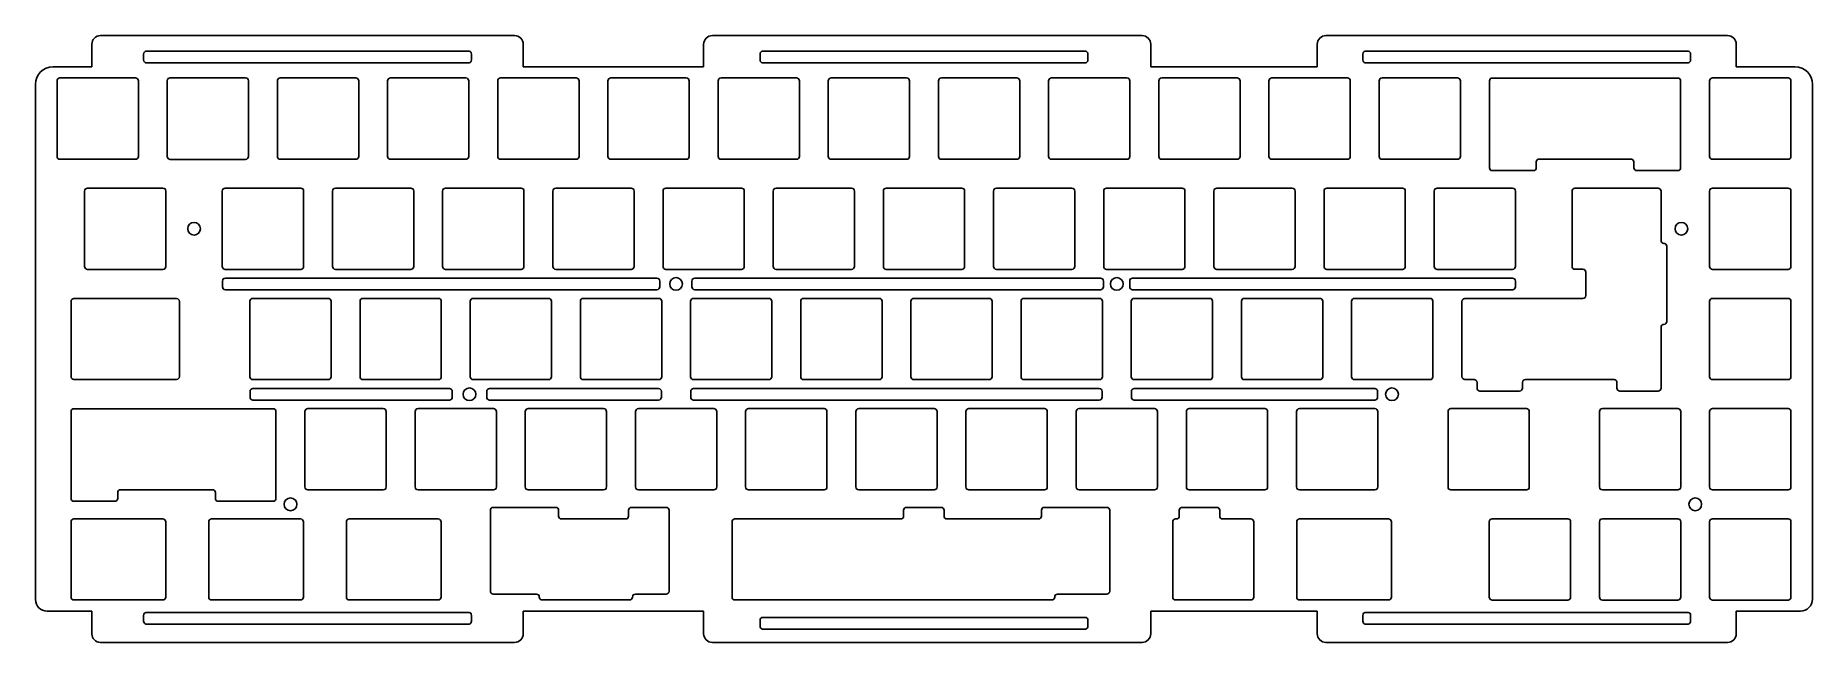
# Model space of a CAD drawing. Header units: millimetres. Extents: x -5 to 302, y 53 to 158.
import ezdxf

# ---------------------------------------------------------------- set-up
doc = ezdxf.new("R2010")
doc.units = ezdxf.units.MM
doc.layers.get('0').update_dxf_attribs({"linetype": 'CONTINUOUS'})

msp = doc.modelspace()

# ---------------------------------------------------------------- linework, layer by layer
for p, q in [((77.72, 157.58), (6.13, 157.58)), ((186.22, 157.58), (111.92, 157.58)), ((287.46, 157.58), (218.02, 157.58)), ((4.63, 156.08), (4.63, 152.16)), ((13.59, 153.37), (13.59, 154.37)), ((13.99, 154.87), (69.87, 154.87)), ((70.26, 154.37), (70.26, 153.37)), ((79.22, 152.16), (79.22, 156.08)), ((110.42, 156.08), (110.42, 152.16)), ((120.18, 153.37), (120.18, 154.37)), ((120.58, 154.87), (176.46, 154.87)), ((176.86, 154.37), (176.86, 153.37)), ((187.72, 152.16), (187.72, 156.08)), ((216.52, 156.08), (216.52, 152.16)), ((224.4, 153.37), (224.4, 154.37)), ((224.8, 154.87), (280.68, 154.87)), ((281.08, 154.37), (281.08, 153.37)), ((288.96, 152.16), (288.96, 156.08)), ((4.63, 152.16), (-2.11, 152.16)), ((69.87, 152.87), (13.99, 152.87)), ((110.42, 152.16), (79.22, 152.16)), ((176.46, 152.87), (120.58, 152.87)), ((216.52, 152.16), (187.72, 152.16)), ((280.68, 152.87), (224.8, 152.87)), ((299.14, 152.16), (288.96, 152.16)), ((-5.11, 149.16), (-5.11, 60.09)), ((-1.38, 136.7), (-1.38, 149.75)), ((-0.88, 150.25), (12.17, 150.25)), ((12.67, 149.75), (12.67, 136.7)), ((17.67, 136.68), (17.67, 149.77)), ((18.17, 150.28), (31.22, 150.28)), ((31.72, 149.77), (31.72, 136.68)), ((36.72, 136.7), (36.72, 149.75)), ((37.22, 150.25), (50.27, 150.25)), ((50.77, 149.75), (50.77, 136.7)), ((55.77, 136.7), (55.77, 149.75)), ((56.27, 150.25), (69.32, 150.25)), ((69.82, 149.75), (69.82, 136.7)), ((74.82, 136.7), (74.82, 149.75)), ((75.32, 150.25), (88.37, 150.25)), ((88.87, 149.75), (88.87, 136.7)), ((93.87, 136.7), (93.87, 149.75)), ((94.37, 150.25), (107.42, 150.25)), ((107.92, 149.75), (107.92, 136.7)), ((112.92, 136.7), (112.92, 149.75)), ((113.42, 150.25), (126.47, 150.25)), ((126.97, 149.75), (126.97, 136.7)), ((131.97, 136.7), (131.97, 149.75)), ((132.47, 150.25), (145.52, 150.25)), ((146.02, 149.75), (146.02, 136.7)), ((151.02, 136.7), (151.02, 149.75)), ((151.52, 150.25), (164.57, 150.25)), ((165.07, 149.75), (165.07, 136.7)), ((170.07, 136.7), (170.07, 149.75)), ((170.57, 150.25), (183.62, 150.25)), ((184.12, 149.75), (184.12, 136.7)), ((189.12, 136.7), (189.12, 149.75)), ((189.62, 150.25), (202.67, 150.25)), ((203.17, 149.75), (203.17, 136.7)), ((208.17, 136.7), (208.17, 149.75)), ((208.67, 150.25), (221.72, 150.25)), ((222.22, 149.75), (222.22, 136.7)), ((227.22, 136.7), (227.22, 149.75)), ((227.72, 150.25), (240.77, 150.25)), ((241.27, 149.75), (241.27, 136.7)), ((246.29, 134.73), (246.29, 149.73)), ((246.79, 150.23), (278.84, 150.23)), ((279.34, 149.73), (279.34, 134.73)), ((284.37, 136.7), (284.37, 149.75)), ((284.87, 150.25), (297.92, 150.25)), ((298.42, 149.75), (298.42, 136.7)), ((302.14, 60.17), (302.14, 149.16)), ((12.17, 136.2), (-0.88, 136.2)), ((31.22, 136.18), (18.17, 136.18)), ((50.27, 136.2), (37.22, 136.2)), ((69.32, 136.2), (56.27, 136.2)), ((88.37, 136.2), (75.32, 136.2)), ((107.42, 136.2), (94.37, 136.2)), ((126.47, 136.2), (113.42, 136.2)), ((145.52, 136.2), (132.47, 136.2)), ((164.57, 136.2), (151.52, 136.2)), ((183.62, 136.2), (170.57, 136.2)), ((202.67, 136.2), (189.62, 136.2)), ((221.72, 136.2), (208.67, 136.2)), ((240.77, 136.2), (227.72, 136.2)), ((254.38, 135.73), (254.38, 134.73)), ((270.76, 136.23), (254.88, 136.23)), ((271.26, 134.73), (271.26, 135.73)), ((297.92, 136.2), (284.87, 136.2)), ((253.88, 134.23), (246.79, 134.23)), ((278.84, 134.23), (271.76, 134.23)), ((3.38, 117.65), (3.38, 130.7)), ((3.88, 131.2), (16.93, 131.2)), ((17.43, 130.7), (17.43, 117.65)), ((27.19, 117.65), (27.19, 130.7)), ((27.7, 131.2), (40.74, 131.2)), ((41.24, 130.7), (41.24, 117.65)), ((46.24, 117.65), (46.24, 130.7)), ((46.75, 131.2), (59.79, 131.2)), ((60.29, 130.7), (60.29, 117.65)), ((65.29, 117.65), (65.29, 130.7)), ((65.8, 131.2), (78.84, 131.2)), ((79.34, 130.7), (79.34, 117.65)), ((84.34, 117.65), (84.34, 130.7)), ((84.85, 131.2), (97.89, 131.2)), ((98.39, 130.7), (98.39, 117.65)), ((103.39, 117.65), (103.39, 130.7)), ((103.9, 131.2), (116.94, 131.2)), ((117.44, 130.7), (117.44, 117.65)), ((122.44, 117.65), (122.44, 130.7)), ((122.95, 131.2), (135.99, 131.2)), ((136.49, 130.7), (136.49, 117.65)), ((141.49, 117.65), (141.49, 130.7)), ((142, 131.2), (155.04, 131.2)), ((155.54, 130.7), (155.54, 117.65)), ((160.54, 117.65), (160.54, 130.7)), ((161.05, 131.2), (174.09, 131.2)), ((174.59, 130.7), (174.59, 117.65)), ((179.59, 117.65), (179.59, 130.7)), ((180.1, 131.2), (193.14, 131.2)), ((193.64, 130.7), (193.64, 117.65)), ((198.64, 117.65), (198.64, 130.7)), ((199.15, 131.2), (212.19, 131.2)), ((212.69, 130.7), (212.69, 117.65)), ((217.69, 117.65), (217.69, 130.7)), ((218.2, 131.2), (231.24, 131.2)), ((231.74, 130.7), (231.74, 117.65)), ((236.74, 117.65), (236.74, 130.7)), ((237.25, 131.2), (250.29, 131.2)), ((250.79, 130.7), (250.79, 117.65)), ((260.58, 117.68), (260.58, 130.68)), ((261.08, 131.18), (275.46, 131.18)), ((275.96, 130.68), (275.96, 122.15)), ((284.37, 117.65), (284.37, 130.7)), ((284.87, 131.2), (297.92, 131.2)), ((298.42, 130.7), (298.42, 117.65)), ((276.96, 121.15), (276.96, 108.15)), ((16.93, 117.15), (3.88, 117.15)), ((40.74, 117.15), (27.7, 117.15)), ((59.79, 117.15), (46.75, 117.15)), ((78.84, 117.15), (65.8, 117.15)), ((97.89, 117.15), (84.85, 117.15)), ((116.94, 117.15), (103.9, 117.15)), ((135.99, 117.15), (122.95, 117.15)), ((155.04, 117.15), (142, 117.15)), ((174.09, 117.15), (161.05, 117.15)), ((193.14, 117.15), (180.1, 117.15)), ((212.19, 117.15), (199.15, 117.15)), ((231.24, 117.15), (218.2, 117.15)), ((250.29, 117.15), (237.25, 117.15)), ((262.46, 117.18), (261.08, 117.18)), ((297.92, 117.15), (284.87, 117.15)), ((27.22, 114.15), (27.22, 115.15)), ((27.72, 115.65), (102.33, 115.65)), ((102.83, 115.15), (102.83, 114.15)), ((108.38, 114.15), (108.38, 115.15)), ((108.88, 115.65), (179.03, 115.65)), ((179.53, 115.15), (179.53, 114.15)), ((184.09, 114.15), (184.09, 115.15)), ((184.59, 115.65), (250.27, 115.65)), ((250.77, 115.15), (250.77, 114.15)), ((262.96, 112.63), (262.96, 116.68)), ((1.03, 98.63), (1.03, 111.63)), ((1.53, 112.13), (19.29, 112.13)), ((19.79, 111.63), (19.79, 98.63)), ((102.33, 113.65), (27.72, 113.65)), ((31.96, 98.6), (31.96, 111.65)), ((32.46, 112.15), (45.51, 112.15)), ((46.01, 111.65), (46.01, 98.6)), ((51.01, 98.6), (51.01, 111.65)), ((51.51, 112.15), (64.56, 112.15)), ((65.06, 111.65), (65.06, 98.6)), ((70.06, 98.6), (70.06, 111.65)), ((70.56, 112.15), (83.61, 112.15)), ((84.11, 111.65), (84.11, 98.6)), ((89.11, 98.6), (89.11, 111.65)), ((89.61, 112.15), (102.66, 112.15)), ((103.16, 111.65), (103.16, 98.6)), ((108.16, 98.6), (108.16, 111.65)), ((108.66, 112.15), (121.71, 112.15)), ((179.03, 113.65), (108.88, 113.65)), ((122.21, 111.65), (122.21, 98.6)), ((127.21, 98.6), (127.21, 111.65)), ((127.71, 112.15), (140.76, 112.15)), ((141.26, 111.65), (141.26, 98.6)), ((146.26, 98.6), (146.26, 111.65)), ((146.76, 112.15), (159.81, 112.15)), ((160.31, 111.65), (160.31, 98.6)), ((165.31, 98.6), (165.31, 111.65)), ((165.81, 112.15), (178.86, 112.15)), ((179.36, 111.65), (179.36, 98.6)), ((184.36, 98.6), (184.36, 111.65)), ((250.27, 113.65), (184.59, 113.65)), ((184.86, 112.15), (197.91, 112.15)), ((198.41, 111.65), (198.41, 98.6)), ((203.41, 98.6), (203.41, 111.65)), ((203.91, 112.15), (216.96, 112.15)), ((217.46, 111.65), (217.46, 98.6)), ((222.46, 98.6), (222.46, 111.65)), ((222.96, 112.15), (236.01, 112.15)), ((236.51, 111.65), (236.51, 98.6)), ((241.53, 98.63), (241.53, 111.63)), ((242.03, 112.13), (262.46, 112.13)), ((284.37, 98.6), (284.37, 111.65)), ((284.87, 112.15), (297.92, 112.15)), ((298.42, 111.65), (298.42, 98.6)), ((275.96, 107.15), (275.96, 96.63)), ((19.29, 98.13), (1.53, 98.13)), ((31.98, 95.07), (31.98, 96.07)), ((45.51, 98.1), (32.46, 98.1)), ((32.48, 96.57), (66.45, 96.57)), ((64.56, 98.1), (51.51, 98.1)), ((66.95, 96.07), (66.95, 95.07)), ((83.61, 98.1), (70.56, 98.1)), ((72.9, 95.07), (72.9, 96.07)), ((73.4, 96.57), (102.63, 96.57)), ((102.66, 98.1), (89.61, 98.1)), ((103.13, 96.07), (103.13, 95.07)), ((108.18, 95.07), (108.18, 96.07)), ((121.71, 98.1), (108.66, 98.1)), ((108.68, 96.57), (178.83, 96.57)), ((140.76, 98.1), (127.71, 98.1)), ((159.81, 98.1), (146.76, 98.1)), ((178.86, 98.1), (165.81, 98.1)), ((179.33, 96.07), (179.33, 95.07)), ((184.38, 95.07), (184.38, 96.07)), ((197.91, 98.1), (184.86, 98.1)), ((184.88, 96.57), (226.46, 96.57)), ((216.96, 98.1), (203.91, 98.1)), ((236.01, 98.1), (222.96, 98.1)), ((226.96, 96.07), (226.96, 95.07)), ((243.65, 98.13), (242.03, 98.13)), ((244.15, 96.63), (244.15, 97.63)), ((251.5, 96.13), (244.65, 96.13)), ((252, 97.63), (252, 96.63)), ((267.84, 98.13), (252.5, 98.13)), ((268.34, 96.63), (268.34, 97.63)), ((275.46, 96.13), (268.84, 96.13)), ((297.92, 98.1), (284.87, 98.1)), ((1.03, 77.58), (1.03, 92.58)), ((1.53, 93.08), (35.96, 93.08)), ((66.45, 94.57), (32.48, 94.57)), ((36.46, 92.58), (36.46, 77.58)), ((41.48, 79.55), (41.48, 92.6)), ((41.98, 93.1), (55.03, 93.1)), ((55.53, 92.6), (55.53, 79.55)), ((60.53, 79.55), (60.53, 92.6)), ((61.03, 93.1), (74.08, 93.1)), ((102.63, 94.57), (73.4, 94.57)), ((74.58, 92.6), (74.58, 79.55)), ((79.58, 79.55), (79.58, 92.6)), ((80.08, 93.1), (93.13, 93.1)), ((93.63, 92.6), (93.63, 79.55)), ((98.63, 79.55), (98.63, 92.6)), ((99.13, 93.1), (112.18, 93.1)), ((178.83, 94.57), (108.68, 94.57)), ((112.68, 92.6), (112.68, 79.55)), ((117.68, 79.55), (117.68, 92.6)), ((118.18, 93.1), (131.23, 93.1)), ((131.73, 92.6), (131.73, 79.55)), ((136.73, 79.55), (136.73, 92.6)), ((137.23, 93.1), (150.28, 93.1)), ((150.78, 92.6), (150.78, 79.55)), ((155.78, 79.55), (155.78, 92.6)), ((156.28, 93.1), (169.33, 93.1)), ((169.83, 92.6), (169.83, 79.55)), ((174.83, 79.55), (174.83, 92.6)), ((175.33, 93.1), (188.38, 93.1)), ((226.46, 94.57), (184.88, 94.57)), ((188.88, 92.6), (188.88, 79.55)), ((193.88, 79.55), (193.88, 92.6)), ((194.38, 93.1), (207.43, 93.1)), ((207.93, 92.6), (207.93, 79.55)), ((212.93, 79.55), (212.93, 92.6)), ((213.43, 93.1), (226.48, 93.1)), ((226.98, 92.6), (226.98, 79.55)), ((239.13, 79.55), (239.13, 92.6)), ((239.63, 93.1), (252.67, 93.1)), ((253.18, 92.6), (253.18, 79.55)), ((265.32, 79.55), (265.32, 92.6)), ((265.82, 93.1), (278.87, 93.1)), ((279.37, 92.6), (279.37, 79.55)), ((284.37, 79.55), (284.37, 92.6)), ((284.87, 93.1), (297.92, 93.1)), ((298.42, 92.6), (298.42, 79.55)), ((8.61, 77.08), (1.53, 77.08)), ((9.11, 78.58), (9.11, 77.58)), ((25.49, 79.08), (9.61, 79.08)), ((25.99, 77.58), (25.99, 78.58)), ((35.96, 77.08), (26.49, 77.08)), ((55.03, 79.05), (41.98, 79.05)), ((74.08, 79.05), (61.03, 79.05)), ((93.13, 79.05), (80.08, 79.05)), ((112.18, 79.05), (99.13, 79.05)), ((131.23, 79.05), (118.18, 79.05)), ((150.28, 79.05), (137.23, 79.05)), ((169.33, 79.05), (156.28, 79.05)), ((188.38, 79.05), (175.33, 79.05)), ((207.43, 79.05), (194.38, 79.05)), ((226.48, 79.05), (213.43, 79.05)), ((252.67, 79.05), (239.63, 79.05)), ((278.87, 79.05), (265.82, 79.05)), ((297.92, 79.05), (284.87, 79.05)), ((1.53, 74.03), (16.91, 74.03)), ((25.34, 74.03), (40.72, 74.03)), ((49.15, 74.03), (64.53, 74.03)), ((73.55, 61.53), (73.55, 75.53)), ((74.05, 76.03), (84.84, 76.03)), ((85.34, 75.53), (85.34, 74.53)), ((85.84, 74.03), (96.93, 74.03)), ((97.43, 74.53), (97.43, 75.53)), ((97.93, 76.03), (103.93, 76.03)), ((104.43, 75.53), (104.43, 61.53)), ((115.83, 74.03), (144.49, 74.03)), ((144.99, 74.53), (144.99, 75.53)), ((145.49, 76.03), (151.49, 76.03)), ((151.99, 75.53), (151.99, 74.53)), ((152.49, 74.03), (168.33, 74.03)), ((168.83, 74.53), (168.83, 75.53)), ((169.33, 76.03), (180.13, 76.03)), ((180.63, 75.53), (180.63, 61.53)), ((192.03, 74.03), (192.16, 74.03)), ((192.66, 74.53), (192.66, 75.53)), ((193.16, 76.03), (199.16, 76.03)), ((199.66, 75.53), (199.66, 74.53)), ((200.16, 74.03), (205.03, 74.03)), ((213.46, 74.03), (228.84, 74.03)), ((246.77, 74.05), (259.82, 74.05)), ((265.82, 74.05), (278.87, 74.05)), ((284.87, 74.05), (297.92, 74.05)), ((1.03, 60.53), (1.03, 73.53)), ((17.41, 73.53), (17.41, 60.53)), ((24.84, 60.53), (24.84, 73.53)), ((41.22, 73.53), (41.22, 60.53)), ((48.65, 60.53), (48.65, 73.53)), ((65.03, 73.53), (65.03, 60.53)), ((115.33, 60.53), (115.33, 73.53)), ((191.53, 60.53), (191.53, 73.53)), ((205.53, 73.53), (205.53, 60.53)), ((212.96, 60.53), (212.96, 73.53)), ((229.34, 73.53), (229.34, 60.53)), ((246.27, 60.5), (246.27, 73.55)), ((260.32, 73.55), (260.32, 60.5)), ((265.32, 60.5), (265.32, 73.55)), ((279.37, 73.55), (279.37, 60.5)), ((284.37, 60.5), (284.37, 73.55)), ((298.42, 73.55), (298.42, 60.5)), ((16.91, 60.03), (1.53, 60.03)), ((40.72, 60.03), (25.34, 60.03)), ((64.53, 60.03), (49.15, 60.03)), ((81.49, 61.03), (74.05, 61.03)), ((97.61, 60.03), (82.49, 60.03)), ((103.93, 61.03), (98.61, 61.03)), ((170.63, 60.03), (115.83, 60.03)), ((180.13, 61.03), (171.63, 61.03)), ((205.03, 60.03), (192.03, 60.03)), ((228.84, 60.03), (213.46, 60.03)), ((259.82, 60), (246.77, 60)), ((278.87, 60), (265.82, 60)), ((297.92, 60), (284.87, 60)), ((-3.11, 58.09), (4.63, 58.09)), ((4.63, 58.09), (4.63, 54.18)), ((13.59, 56.36), (13.59, 57.36)), ((13.99, 57.86), (69.87, 57.86)), ((69.87, 55.86), (13.99, 55.86)), ((70.26, 57.36), (70.26, 56.36)), ((79.22, 54.18), (79.22, 58.09)), ((79.22, 58.09), (110.42, 58.09)), ((110.42, 58.09), (110.42, 54.18)), ((120.18, 55.5), (120.18, 56.5)), ((120.58, 57), (176.46, 57)), ((176.86, 56.5), (176.86, 55.5)), ((187.72, 54.18), (187.72, 58.09)), ((187.72, 58.09), (216.52, 58.09)), ((216.52, 58.09), (216.52, 54.18)), ((224.4, 56.36), (224.4, 57.36)), ((224.8, 57.86), (280.68, 57.86)), ((280.68, 55.86), (224.8, 55.86)), ((281.08, 57.36), (281.08, 56.36)), ((288.97, 54.18), (288.97, 58.09)), ((288.97, 58.09), (300.07, 58.09)), ((6.13, 52.68), (77.72, 52.68)), ((111.92, 52.68), (186.22, 52.68)), ((176.46, 55), (120.58, 55)), ((218.02, 52.68), (287.47, 52.68))]:
    msp.add_line(p, q)
for points in [[(6.13, 157.58), (5.3, 157.58), (4.63, 156.91), (4.63, 156.08)], [(79.22, 156.08), (79.22, 156.91), (78.55, 157.58), (77.72, 157.58)], [(111.92, 157.58), (111.09, 157.58), (110.42, 156.91), (110.42, 156.08)], [(187.72, 156.08), (187.72, 156.91), (187.05, 157.58), (186.22, 157.58)], [(218.02, 157.58), (217.19, 157.58), (216.52, 156.91), (216.52, 156.08)], [(288.96, 156.08), (288.96, 156.91), (288.29, 157.58), (287.46, 157.58)], [(13.99, 154.87), (13.77, 154.87), (13.59, 154.65), (13.59, 154.37)], [(70.26, 154.37), (70.26, 154.65), (70.09, 154.87), (69.87, 154.87)], [(120.58, 154.87), (120.36, 154.87), (120.18, 154.65), (120.18, 154.37)], [(176.86, 154.37), (176.86, 154.65), (176.68, 154.87), (176.46, 154.87)], [(224.8, 154.87), (224.58, 154.87), (224.4, 154.65), (224.4, 154.37)], [(281.08, 154.37), (281.08, 154.65), (280.9, 154.87), (280.68, 154.87)], [(-2.11, 152.16), (-3.76, 152.16), (-5.11, 150.82), (-5.11, 149.16)], [(13.59, 153.37), (13.59, 153.09), (13.77, 152.87), (13.99, 152.87)], [(69.87, 152.87), (70.09, 152.87), (70.26, 153.09), (70.26, 153.37)], [(120.18, 153.37), (120.18, 153.09), (120.36, 152.87), (120.58, 152.87)], [(176.46, 152.87), (176.68, 152.87), (176.86, 153.09), (176.86, 153.37)], [(224.4, 153.37), (224.4, 153.09), (224.58, 152.87), (224.8, 152.87)], [(280.68, 152.87), (280.9, 152.87), (281.08, 153.09), (281.08, 153.37)], [(302.14, 149.16), (302.14, 150.82), (300.8, 152.16), (299.14, 152.16)], [(-0.88, 150.25), (-1.16, 150.25), (-1.38, 150.03), (-1.38, 149.75)], [(12.67, 149.75), (12.67, 150.03), (12.44, 150.25), (12.17, 150.25)], [(18.17, 150.28), (17.89, 150.28), (17.67, 150.05), (17.67, 149.77)], [(31.72, 149.77), (31.72, 150.05), (31.49, 150.28), (31.22, 150.28)], [(37.22, 150.25), (36.94, 150.25), (36.72, 150.03), (36.72, 149.75)], [(50.77, 149.75), (50.77, 150.03), (50.54, 150.25), (50.27, 150.25)], [(56.27, 150.25), (55.99, 150.25), (55.77, 150.03), (55.77, 149.75)], [(69.82, 149.75), (69.82, 150.03), (69.59, 150.25), (69.32, 150.25)], [(75.32, 150.25), (75.04, 150.25), (74.82, 150.03), (74.82, 149.75)], [(88.87, 149.75), (88.87, 150.03), (88.64, 150.25), (88.37, 150.25)], [(94.37, 150.25), (94.09, 150.25), (93.87, 150.03), (93.87, 149.75)], [(107.92, 149.75), (107.92, 150.03), (107.69, 150.25), (107.42, 150.25)], [(113.42, 150.25), (113.14, 150.25), (112.92, 150.03), (112.92, 149.75)], [(126.97, 149.75), (126.97, 150.03), (126.74, 150.25), (126.47, 150.25)], [(132.47, 150.25), (132.19, 150.25), (131.97, 150.03), (131.97, 149.75)], [(146.02, 149.75), (146.02, 150.03), (145.79, 150.25), (145.52, 150.25)], [(151.52, 150.25), (151.24, 150.25), (151.02, 150.03), (151.02, 149.75)], [(165.07, 149.75), (165.07, 150.03), (164.84, 150.25), (164.57, 150.25)], [(170.57, 150.25), (170.29, 150.25), (170.07, 150.03), (170.07, 149.75)], [(184.12, 149.75), (184.12, 150.03), (183.89, 150.25), (183.62, 150.25)], [(189.62, 150.25), (189.34, 150.25), (189.12, 150.03), (189.12, 149.75)], [(203.17, 149.75), (203.17, 150.03), (202.94, 150.25), (202.67, 150.25)], [(208.67, 150.25), (208.39, 150.25), (208.17, 150.03), (208.17, 149.75)], [(222.22, 149.75), (222.22, 150.03), (221.99, 150.25), (221.72, 150.25)], [(227.72, 150.25), (227.44, 150.25), (227.22, 150.03), (227.22, 149.75)], [(241.27, 149.75), (241.27, 150.03), (241.04, 150.25), (240.77, 150.25)], [(246.79, 150.23), (246.52, 150.23), (246.29, 150), (246.29, 149.73)], [(279.34, 149.73), (279.34, 150), (279.12, 150.23), (278.84, 150.23)], [(284.87, 150.25), (284.59, 150.25), (284.37, 150.03), (284.37, 149.75)], [(298.42, 149.75), (298.42, 150.03), (298.19, 150.25), (297.92, 150.25)], [(-1.38, 136.7), (-1.38, 136.43), (-1.16, 136.2), (-0.88, 136.2)], [(12.17, 136.2), (12.44, 136.2), (12.67, 136.43), (12.67, 136.7)], [(17.67, 136.68), (17.67, 136.4), (17.89, 136.18), (18.17, 136.18)], [(31.22, 136.18), (31.49, 136.18), (31.72, 136.4), (31.72, 136.68)], [(36.72, 136.7), (36.72, 136.43), (36.94, 136.2), (37.22, 136.2)], [(50.27, 136.2), (50.54, 136.2), (50.77, 136.43), (50.77, 136.7)], [(55.77, 136.7), (55.77, 136.43), (55.99, 136.2), (56.27, 136.2)], [(69.32, 136.2), (69.59, 136.2), (69.82, 136.43), (69.82, 136.7)], [(74.82, 136.7), (74.82, 136.43), (75.04, 136.2), (75.32, 136.2)], [(88.37, 136.2), (88.64, 136.2), (88.87, 136.43), (88.87, 136.7)], [(93.87, 136.7), (93.87, 136.43), (94.09, 136.2), (94.37, 136.2)], [(107.42, 136.2), (107.69, 136.2), (107.92, 136.43), (107.92, 136.7)], [(112.92, 136.7), (112.92, 136.43), (113.14, 136.2), (113.42, 136.2)], [(126.47, 136.2), (126.74, 136.2), (126.97, 136.43), (126.97, 136.7)], [(131.97, 136.7), (131.97, 136.43), (132.19, 136.2), (132.47, 136.2)], [(145.52, 136.2), (145.79, 136.2), (146.02, 136.43), (146.02, 136.7)], [(151.02, 136.7), (151.02, 136.43), (151.24, 136.2), (151.52, 136.2)], [(164.57, 136.2), (164.84, 136.2), (165.07, 136.43), (165.07, 136.7)], [(170.07, 136.7), (170.07, 136.43), (170.29, 136.2), (170.57, 136.2)], [(183.62, 136.2), (183.89, 136.2), (184.12, 136.43), (184.12, 136.7)], [(189.12, 136.7), (189.12, 136.43), (189.34, 136.2), (189.62, 136.2)], [(202.67, 136.2), (202.94, 136.2), (203.17, 136.43), (203.17, 136.7)], [(208.17, 136.7), (208.17, 136.43), (208.39, 136.2), (208.67, 136.2)], [(221.72, 136.2), (221.99, 136.2), (222.22, 136.43), (222.22, 136.7)], [(227.22, 136.7), (227.22, 136.43), (227.44, 136.2), (227.72, 136.2)], [(240.77, 136.2), (241.04, 136.2), (241.27, 136.43), (241.27, 136.7)], [(254.38, 135.73), (254.38, 136), (254.61, 136.23), (254.88, 136.23)], [(270.76, 136.23), (271.03, 136.23), (271.26, 136), (271.26, 135.73)], [(284.37, 136.7), (284.37, 136.43), (284.59, 136.2), (284.87, 136.2)], [(297.92, 136.2), (298.19, 136.2), (298.42, 136.43), (298.42, 136.7)], [(246.29, 134.73), (246.29, 134.45), (246.52, 134.23), (246.79, 134.23)], [(253.88, 134.23), (254.16, 134.23), (254.38, 134.45), (254.38, 134.73)], [(271.26, 134.73), (271.26, 134.45), (271.48, 134.23), (271.76, 134.23)], [(278.84, 134.23), (279.12, 134.23), (279.34, 134.45), (279.34, 134.73)], [(3.88, 131.2), (3.61, 131.2), (3.38, 130.98), (3.38, 130.7)], [(17.43, 130.7), (17.43, 130.98), (17.21, 131.2), (16.93, 131.2)], [(27.7, 131.2), (27.42, 131.2), (27.19, 130.98), (27.19, 130.7)], [(41.24, 130.7), (41.24, 130.98), (41.02, 131.2), (40.74, 131.2)], [(46.75, 131.2), (46.47, 131.2), (46.24, 130.98), (46.24, 130.7)], [(60.29, 130.7), (60.29, 130.98), (60.07, 131.2), (59.79, 131.2)], [(65.8, 131.2), (65.52, 131.2), (65.29, 130.98), (65.29, 130.7)], [(79.34, 130.7), (79.34, 130.98), (79.12, 131.2), (78.84, 131.2)], [(84.85, 131.2), (84.57, 131.2), (84.34, 130.98), (84.34, 130.7)], [(98.39, 130.7), (98.39, 130.98), (98.17, 131.2), (97.89, 131.2)], [(103.9, 131.2), (103.62, 131.2), (103.39, 130.98), (103.39, 130.7)], [(117.44, 130.7), (117.44, 130.98), (117.22, 131.2), (116.94, 131.2)], [(122.95, 131.2), (122.67, 131.2), (122.44, 130.98), (122.44, 130.7)], [(136.49, 130.7), (136.49, 130.98), (136.27, 131.2), (135.99, 131.2)], [(142, 131.2), (141.72, 131.2), (141.49, 130.98), (141.49, 130.7)], [(155.54, 130.7), (155.54, 130.98), (155.32, 131.2), (155.04, 131.2)], [(161.05, 131.2), (160.77, 131.2), (160.54, 130.98), (160.54, 130.7)], [(174.59, 130.7), (174.59, 130.98), (174.37, 131.2), (174.09, 131.2)], [(180.1, 131.2), (179.82, 131.2), (179.59, 130.98), (179.59, 130.7)], [(193.64, 130.7), (193.64, 130.98), (193.42, 131.2), (193.14, 131.2)], [(199.15, 131.2), (198.87, 131.2), (198.64, 130.98), (198.64, 130.7)], [(212.69, 130.7), (212.69, 130.98), (212.47, 131.2), (212.19, 131.2)], [(218.2, 131.2), (217.92, 131.2), (217.69, 130.98), (217.69, 130.7)], [(231.74, 130.7), (231.74, 130.98), (231.52, 131.2), (231.24, 131.2)], [(237.25, 131.2), (236.97, 131.2), (236.74, 130.98), (236.74, 130.7)], [(250.79, 130.7), (250.79, 130.98), (250.57, 131.2), (250.29, 131.2)], [(261.08, 131.18), (260.81, 131.18), (260.58, 130.95), (260.58, 130.68)], [(275.96, 130.68), (275.96, 130.95), (275.74, 131.18), (275.46, 131.18)], [(284.87, 131.2), (284.59, 131.2), (284.37, 130.98), (284.37, 130.7)], [(298.42, 130.7), (298.42, 130.98), (298.19, 131.2), (297.92, 131.2)], [(276.46, 121.65), (276.19, 121.65), (275.96, 121.88), (275.96, 122.15)], [(276.96, 121.15), (276.96, 121.43), (276.74, 121.65), (276.46, 121.65)], [(3.38, 117.65), (3.38, 117.38), (3.61, 117.15), (3.88, 117.15)], [(16.93, 117.15), (17.21, 117.15), (17.43, 117.38), (17.43, 117.65)], [(27.19, 117.65), (27.19, 117.38), (27.42, 117.15), (27.7, 117.15)], [(40.74, 117.15), (41.02, 117.15), (41.24, 117.38), (41.24, 117.65)], [(46.24, 117.65), (46.24, 117.38), (46.47, 117.15), (46.75, 117.15)], [(59.79, 117.15), (60.07, 117.15), (60.29, 117.38), (60.29, 117.65)], [(65.29, 117.65), (65.29, 117.38), (65.52, 117.15), (65.8, 117.15)], [(78.84, 117.15), (79.12, 117.15), (79.34, 117.38), (79.34, 117.65)], [(84.34, 117.65), (84.34, 117.38), (84.57, 117.15), (84.85, 117.15)], [(97.89, 117.15), (98.17, 117.15), (98.39, 117.38), (98.39, 117.65)], [(103.39, 117.65), (103.39, 117.38), (103.62, 117.15), (103.9, 117.15)], [(116.94, 117.15), (117.22, 117.15), (117.44, 117.38), (117.44, 117.65)], [(122.44, 117.65), (122.44, 117.38), (122.67, 117.15), (122.95, 117.15)], [(135.99, 117.15), (136.27, 117.15), (136.49, 117.38), (136.49, 117.65)], [(141.49, 117.65), (141.49, 117.38), (141.72, 117.15), (142, 117.15)], [(155.04, 117.15), (155.32, 117.15), (155.54, 117.38), (155.54, 117.65)], [(160.54, 117.65), (160.54, 117.38), (160.77, 117.15), (161.05, 117.15)], [(174.09, 117.15), (174.37, 117.15), (174.59, 117.38), (174.59, 117.65)], [(179.59, 117.65), (179.59, 117.38), (179.82, 117.15), (180.1, 117.15)], [(193.14, 117.15), (193.42, 117.15), (193.64, 117.38), (193.64, 117.65)], [(198.64, 117.65), (198.64, 117.38), (198.87, 117.15), (199.15, 117.15)], [(212.19, 117.15), (212.47, 117.15), (212.69, 117.38), (212.69, 117.65)], [(217.69, 117.65), (217.69, 117.38), (217.92, 117.15), (218.2, 117.15)], [(231.24, 117.15), (231.52, 117.15), (231.74, 117.38), (231.74, 117.65)], [(236.74, 117.65), (236.74, 117.38), (236.97, 117.15), (237.25, 117.15)], [(250.29, 117.15), (250.57, 117.15), (250.79, 117.38), (250.79, 117.65)], [(260.58, 117.68), (260.58, 117.4), (260.81, 117.18), (261.08, 117.18)], [(262.46, 117.18), (262.74, 117.18), (262.96, 116.95), (262.96, 116.68)], [(284.37, 117.65), (284.37, 117.38), (284.59, 117.15), (284.87, 117.15)], [(297.92, 117.15), (298.19, 117.15), (298.42, 117.38), (298.42, 117.65)], [(27.72, 115.65), (27.44, 115.65), (27.22, 115.43), (27.22, 115.15)], [(27.22, 114.15), (27.22, 113.88), (27.44, 113.65), (27.72, 113.65)], [(102.83, 115.15), (102.83, 115.43), (102.61, 115.65), (102.33, 115.65)], [(102.33, 113.65), (102.61, 113.65), (102.83, 113.88), (102.83, 114.15)], [(108.88, 115.65), (108.6, 115.65), (108.38, 115.43), (108.38, 115.15)], [(108.38, 114.15), (108.38, 113.88), (108.6, 113.65), (108.88, 113.65)], [(179.53, 115.15), (179.53, 115.43), (179.3, 115.65), (179.03, 115.65)], [(179.03, 113.65), (179.3, 113.65), (179.53, 113.88), (179.53, 114.15)], [(184.59, 115.65), (184.32, 115.65), (184.09, 115.43), (184.09, 115.15)], [(184.09, 114.15), (184.09, 113.88), (184.32, 113.65), (184.59, 113.65)], [(250.77, 115.15), (250.77, 115.43), (250.55, 115.65), (250.27, 115.65)], [(250.27, 113.65), (250.55, 113.65), (250.77, 113.88), (250.77, 114.15)], [(1.53, 112.13), (1.25, 112.13), (1.03, 111.9), (1.03, 111.63)], [(19.79, 111.63), (19.79, 111.9), (19.56, 112.13), (19.29, 112.13)], [(32.46, 112.15), (32.18, 112.15), (31.96, 111.93), (31.96, 111.65)], [(46.01, 111.65), (46.01, 111.93), (45.78, 112.15), (45.51, 112.15)], [(51.51, 112.15), (51.23, 112.15), (51.01, 111.93), (51.01, 111.65)], [(65.06, 111.65), (65.06, 111.93), (64.83, 112.15), (64.56, 112.15)], [(70.56, 112.15), (70.28, 112.15), (70.06, 111.93), (70.06, 111.65)], [(84.11, 111.65), (84.11, 111.93), (83.88, 112.15), (83.61, 112.15)], [(89.61, 112.15), (89.33, 112.15), (89.11, 111.93), (89.11, 111.65)], [(103.16, 111.65), (103.16, 111.93), (102.93, 112.15), (102.66, 112.15)], [(108.66, 112.15), (108.38, 112.15), (108.16, 111.93), (108.16, 111.65)], [(122.21, 111.65), (122.21, 111.93), (121.98, 112.15), (121.71, 112.15)], [(127.71, 112.15), (127.43, 112.15), (127.21, 111.93), (127.21, 111.65)], [(141.26, 111.65), (141.26, 111.93), (141.03, 112.15), (140.76, 112.15)], [(146.76, 112.15), (146.48, 112.15), (146.26, 111.93), (146.26, 111.65)], [(160.31, 111.65), (160.31, 111.93), (160.08, 112.15), (159.81, 112.15)], [(165.81, 112.15), (165.53, 112.15), (165.31, 111.93), (165.31, 111.65)], [(179.36, 111.65), (179.36, 111.93), (179.13, 112.15), (178.86, 112.15)], [(184.86, 112.15), (184.58, 112.15), (184.36, 111.93), (184.36, 111.65)], [(198.41, 111.65), (198.41, 111.93), (198.18, 112.15), (197.91, 112.15)], [(203.91, 112.15), (203.63, 112.15), (203.41, 111.93), (203.41, 111.65)], [(217.46, 111.65), (217.46, 111.93), (217.23, 112.15), (216.96, 112.15)], [(222.96, 112.15), (222.68, 112.15), (222.46, 111.93), (222.46, 111.65)], [(236.51, 111.65), (236.51, 111.93), (236.28, 112.15), (236.01, 112.15)], [(242.03, 112.13), (241.76, 112.13), (241.53, 111.9), (241.53, 111.63)], [(262.96, 112.63), (262.96, 112.35), (262.74, 112.13), (262.46, 112.13)], [(284.87, 112.15), (284.59, 112.15), (284.37, 111.93), (284.37, 111.65)], [(298.42, 111.65), (298.42, 111.93), (298.19, 112.15), (297.92, 112.15)], [(275.96, 107.15), (275.96, 107.43), (276.19, 107.65), (276.46, 107.65)], [(276.46, 107.65), (276.74, 107.65), (276.96, 107.88), (276.96, 108.15)], [(1.03, 98.63), (1.03, 98.35), (1.25, 98.13), (1.53, 98.13)], [(19.29, 98.13), (19.56, 98.13), (19.79, 98.35), (19.79, 98.63)], [(31.96, 98.6), (31.96, 98.33), (32.18, 98.1), (32.46, 98.1)], [(45.51, 98.1), (45.78, 98.1), (46.01, 98.33), (46.01, 98.6)], [(51.01, 98.6), (51.01, 98.33), (51.23, 98.1), (51.51, 98.1)], [(64.56, 98.1), (64.83, 98.1), (65.06, 98.33), (65.06, 98.6)], [(70.06, 98.6), (70.06, 98.33), (70.28, 98.1), (70.56, 98.1)], [(83.61, 98.1), (83.88, 98.1), (84.11, 98.33), (84.11, 98.6)], [(89.11, 98.6), (89.11, 98.33), (89.33, 98.1), (89.61, 98.1)], [(102.66, 98.1), (102.93, 98.1), (103.16, 98.33), (103.16, 98.6)], [(108.16, 98.6), (108.16, 98.33), (108.38, 98.1), (108.66, 98.1)], [(121.71, 98.1), (121.98, 98.1), (122.21, 98.33), (122.21, 98.6)], [(127.21, 98.6), (127.21, 98.33), (127.43, 98.1), (127.71, 98.1)], [(140.76, 98.1), (141.03, 98.1), (141.26, 98.33), (141.26, 98.6)], [(146.26, 98.6), (146.26, 98.33), (146.48, 98.1), (146.76, 98.1)], [(159.81, 98.1), (160.08, 98.1), (160.31, 98.33), (160.31, 98.6)], [(165.31, 98.6), (165.31, 98.33), (165.53, 98.1), (165.81, 98.1)], [(178.86, 98.1), (179.13, 98.1), (179.36, 98.33), (179.36, 98.6)], [(184.36, 98.6), (184.36, 98.33), (184.58, 98.1), (184.86, 98.1)], [(197.91, 98.1), (198.18, 98.1), (198.41, 98.33), (198.41, 98.6)], [(203.41, 98.6), (203.41, 98.33), (203.63, 98.1), (203.91, 98.1)], [(216.96, 98.1), (217.23, 98.1), (217.46, 98.33), (217.46, 98.6)], [(222.46, 98.6), (222.46, 98.33), (222.68, 98.1), (222.96, 98.1)], [(236.01, 98.1), (236.28, 98.1), (236.51, 98.33), (236.51, 98.6)], [(241.53, 98.63), (241.53, 98.35), (241.76, 98.13), (242.03, 98.13)], [(284.37, 98.6), (284.37, 98.33), (284.59, 98.1), (284.87, 98.1)], [(297.92, 98.1), (298.19, 98.1), (298.42, 98.33), (298.42, 98.6)], [(32.48, 96.57), (32.21, 96.57), (31.98, 96.35), (31.98, 96.07)], [(66.95, 96.07), (66.95, 96.35), (66.73, 96.57), (66.45, 96.57)], [(73.4, 96.57), (73.13, 96.57), (72.9, 96.35), (72.9, 96.07)], [(103.13, 96.07), (103.13, 96.35), (102.91, 96.57), (102.63, 96.57)], [(108.68, 96.57), (108.41, 96.57), (108.18, 96.35), (108.18, 96.07)], [(179.33, 96.07), (179.33, 96.35), (179.11, 96.57), (178.83, 96.57)], [(184.88, 96.57), (184.61, 96.57), (184.38, 96.35), (184.38, 96.07)], [(226.96, 96.07), (226.96, 96.35), (226.73, 96.57), (226.46, 96.57)], [(243.65, 98.13), (243.92, 98.13), (244.15, 97.9), (244.15, 97.63)], [(244.15, 96.63), (244.15, 96.35), (244.37, 96.13), (244.65, 96.13)], [(251.5, 96.13), (251.78, 96.13), (252, 96.35), (252, 96.63)], [(252, 97.63), (252, 97.9), (252.22, 98.13), (252.5, 98.13)], [(267.84, 98.13), (268.12, 98.13), (268.34, 97.9), (268.34, 97.63)], [(268.34, 96.63), (268.34, 96.35), (268.57, 96.13), (268.84, 96.13)], [(275.46, 96.13), (275.74, 96.13), (275.96, 96.35), (275.96, 96.63)], [(1.53, 93.08), (1.25, 93.08), (1.03, 92.85), (1.03, 92.58)], [(31.98, 95.07), (31.98, 94.79), (32.21, 94.57), (32.48, 94.57)], [(36.46, 92.58), (36.46, 92.85), (36.23, 93.08), (35.96, 93.08)], [(41.98, 93.1), (41.71, 93.1), (41.48, 92.88), (41.48, 92.6)], [(55.53, 92.6), (55.53, 92.88), (55.31, 93.1), (55.03, 93.1)], [(61.03, 93.1), (60.76, 93.1), (60.53, 92.88), (60.53, 92.6)], [(66.45, 94.57), (66.73, 94.57), (66.95, 94.79), (66.95, 95.07)], [(72.9, 95.07), (72.9, 94.79), (73.13, 94.57), (73.4, 94.57)], [(74.58, 92.6), (74.58, 92.88), (74.36, 93.1), (74.08, 93.1)], [(80.08, 93.1), (79.81, 93.1), (79.58, 92.88), (79.58, 92.6)], [(93.63, 92.6), (93.63, 92.88), (93.41, 93.1), (93.13, 93.1)], [(99.13, 93.1), (98.86, 93.1), (98.63, 92.88), (98.63, 92.6)], [(102.63, 94.57), (102.91, 94.57), (103.13, 94.79), (103.13, 95.07)], [(108.18, 95.07), (108.18, 94.79), (108.41, 94.57), (108.68, 94.57)], [(112.68, 92.6), (112.68, 92.88), (112.46, 93.1), (112.18, 93.1)], [(118.18, 93.1), (117.91, 93.1), (117.68, 92.88), (117.68, 92.6)], [(131.73, 92.6), (131.73, 92.88), (131.51, 93.1), (131.23, 93.1)], [(137.23, 93.1), (136.96, 93.1), (136.73, 92.88), (136.73, 92.6)], [(150.78, 92.6), (150.78, 92.88), (150.56, 93.1), (150.28, 93.1)], [(156.28, 93.1), (156.01, 93.1), (155.78, 92.88), (155.78, 92.6)], [(169.83, 92.6), (169.83, 92.88), (169.61, 93.1), (169.33, 93.1)], [(175.33, 93.1), (175.06, 93.1), (174.83, 92.88), (174.83, 92.6)], [(178.83, 94.57), (179.11, 94.57), (179.33, 94.79), (179.33, 95.07)], [(184.38, 95.07), (184.38, 94.79), (184.61, 94.57), (184.88, 94.57)], [(188.88, 92.6), (188.88, 92.88), (188.66, 93.1), (188.38, 93.1)], [(194.38, 93.1), (194.11, 93.1), (193.88, 92.88), (193.88, 92.6)], [(207.93, 92.6), (207.93, 92.88), (207.71, 93.1), (207.43, 93.1)], [(213.43, 93.1), (213.16, 93.1), (212.93, 92.88), (212.93, 92.6)], [(226.46, 94.57), (226.73, 94.57), (226.96, 94.79), (226.96, 95.07)], [(226.98, 92.6), (226.98, 92.88), (226.76, 93.1), (226.48, 93.1)], [(239.63, 93.1), (239.35, 93.1), (239.13, 92.88), (239.13, 92.6)], [(253.18, 92.6), (253.18, 92.88), (252.95, 93.1), (252.67, 93.1)], [(265.82, 93.1), (265.54, 93.1), (265.32, 92.88), (265.32, 92.6)], [(279.37, 92.6), (279.37, 92.88), (279.14, 93.1), (278.87, 93.1)], [(284.87, 93.1), (284.59, 93.1), (284.37, 92.88), (284.37, 92.6)], [(298.42, 92.6), (298.42, 92.88), (298.19, 93.1), (297.92, 93.1)], [(1.03, 77.58), (1.03, 77.3), (1.25, 77.08), (1.53, 77.08)], [(8.61, 77.08), (8.89, 77.08), (9.11, 77.3), (9.11, 77.58)], [(9.11, 78.58), (9.11, 78.85), (9.34, 79.08), (9.61, 79.08)], [(25.49, 79.08), (25.76, 79.08), (25.99, 78.85), (25.99, 78.58)], [(25.99, 77.58), (25.99, 77.3), (26.21, 77.08), (26.49, 77.08)], [(35.96, 77.08), (36.23, 77.08), (36.46, 77.3), (36.46, 77.58)], [(41.48, 79.55), (41.48, 79.28), (41.71, 79.05), (41.98, 79.05)], [(55.03, 79.05), (55.31, 79.05), (55.53, 79.28), (55.53, 79.55)], [(60.53, 79.55), (60.53, 79.28), (60.76, 79.05), (61.03, 79.05)], [(74.08, 79.05), (74.36, 79.05), (74.58, 79.28), (74.58, 79.55)], [(79.58, 79.55), (79.58, 79.28), (79.81, 79.05), (80.08, 79.05)], [(93.13, 79.05), (93.41, 79.05), (93.63, 79.28), (93.63, 79.55)], [(98.63, 79.55), (98.63, 79.28), (98.86, 79.05), (99.13, 79.05)], [(112.18, 79.05), (112.46, 79.05), (112.68, 79.28), (112.68, 79.55)], [(117.68, 79.55), (117.68, 79.28), (117.91, 79.05), (118.18, 79.05)], [(131.23, 79.05), (131.51, 79.05), (131.73, 79.28), (131.73, 79.55)], [(136.73, 79.55), (136.73, 79.28), (136.96, 79.05), (137.23, 79.05)], [(150.28, 79.05), (150.56, 79.05), (150.78, 79.28), (150.78, 79.55)], [(155.78, 79.55), (155.78, 79.28), (156.01, 79.05), (156.28, 79.05)], [(169.33, 79.05), (169.61, 79.05), (169.83, 79.28), (169.83, 79.55)], [(174.83, 79.55), (174.83, 79.28), (175.06, 79.05), (175.33, 79.05)], [(188.38, 79.05), (188.66, 79.05), (188.88, 79.28), (188.88, 79.55)], [(193.88, 79.55), (193.88, 79.28), (194.11, 79.05), (194.38, 79.05)], [(207.43, 79.05), (207.71, 79.05), (207.93, 79.28), (207.93, 79.55)], [(212.93, 79.55), (212.93, 79.28), (213.16, 79.05), (213.43, 79.05)], [(226.48, 79.05), (226.76, 79.05), (226.98, 79.28), (226.98, 79.55)], [(239.13, 79.55), (239.13, 79.28), (239.35, 79.05), (239.63, 79.05)], [(252.67, 79.05), (252.95, 79.05), (253.18, 79.28), (253.18, 79.55)], [(265.32, 79.55), (265.32, 79.28), (265.54, 79.05), (265.82, 79.05)], [(278.87, 79.05), (279.14, 79.05), (279.37, 79.28), (279.37, 79.55)], [(284.37, 79.55), (284.37, 79.28), (284.59, 79.05), (284.87, 79.05)], [(297.92, 79.05), (298.19, 79.05), (298.42, 79.28), (298.42, 79.55)], [(1.53, 74.03), (1.25, 74.03), (1.03, 73.8), (1.03, 73.53)], [(17.41, 73.53), (17.41, 73.8), (17.18, 74.03), (16.91, 74.03)], [(25.34, 74.03), (25.06, 74.03), (24.84, 73.8), (24.84, 73.53)], [(41.22, 73.53), (41.22, 73.8), (41, 74.03), (40.72, 74.03)], [(49.15, 74.03), (48.87, 74.03), (48.65, 73.8), (48.65, 73.53)], [(65.03, 73.53), (65.03, 73.8), (64.81, 74.03), (64.53, 74.03)], [(74.05, 76.03), (73.77, 76.03), (73.55, 75.8), (73.55, 75.53)], [(85.34, 75.53), (85.34, 75.8), (85.12, 76.03), (84.84, 76.03)], [(85.84, 74.03), (85.57, 74.03), (85.34, 74.25), (85.34, 74.53)], [(97.43, 74.53), (97.43, 74.25), (97.2, 74.03), (96.93, 74.03)], [(97.93, 76.03), (97.65, 76.03), (97.43, 75.8), (97.43, 75.53)], [(104.43, 75.53), (104.43, 75.8), (104.2, 76.03), (103.93, 76.03)], [(115.83, 74.03), (115.55, 74.03), (115.33, 73.8), (115.33, 73.53)], [(144.99, 74.53), (144.99, 74.25), (144.76, 74.03), (144.49, 74.03)], [(145.49, 76.03), (145.21, 76.03), (144.99, 75.8), (144.99, 75.53)], [(151.99, 75.53), (151.99, 75.8), (151.76, 76.03), (151.49, 76.03)], [(152.49, 74.03), (152.21, 74.03), (151.99, 74.25), (151.99, 74.53)], [(168.83, 74.53), (168.83, 74.25), (168.61, 74.03), (168.33, 74.03)], [(169.33, 76.03), (169.06, 76.03), (168.83, 75.8), (168.83, 75.53)], [(180.63, 75.53), (180.63, 75.8), (180.4, 76.03), (180.13, 76.03)], [(192.03, 74.03), (191.75, 74.03), (191.53, 73.8), (191.53, 73.53)], [(192.66, 74.53), (192.66, 74.25), (192.44, 74.03), (192.16, 74.03)], [(193.16, 76.03), (192.89, 76.03), (192.66, 75.8), (192.66, 75.53)], [(199.66, 75.53), (199.66, 75.8), (199.44, 76.03), (199.16, 76.03)], [(200.16, 74.03), (199.89, 74.03), (199.66, 74.25), (199.66, 74.53)], [(205.53, 73.53), (205.53, 73.8), (205.3, 74.03), (205.03, 74.03)], [(213.46, 74.03), (213.18, 74.03), (212.96, 73.8), (212.96, 73.53)], [(229.34, 73.53), (229.34, 73.8), (229.11, 74.03), (228.84, 74.03)], [(246.77, 74.05), (246.49, 74.05), (246.27, 73.83), (246.27, 73.55)], [(260.32, 73.55), (260.32, 73.83), (260.09, 74.05), (259.82, 74.05)], [(265.82, 74.05), (265.54, 74.05), (265.32, 73.83), (265.32, 73.55)], [(279.37, 73.55), (279.37, 73.83), (279.14, 74.05), (278.87, 74.05)], [(284.87, 74.05), (284.59, 74.05), (284.37, 73.83), (284.37, 73.55)], [(298.42, 73.55), (298.42, 73.83), (298.19, 74.05), (297.92, 74.05)], [(73.55, 61.53), (73.55, 61.25), (73.77, 61.03), (74.05, 61.03)], [(103.93, 61.03), (104.2, 61.03), (104.43, 61.25), (104.43, 61.53)], [(180.13, 61.03), (180.4, 61.03), (180.63, 61.25), (180.63, 61.53)], [(-5.11, 60.09), (-5.11, 58.99), (-4.21, 58.09), (-3.11, 58.09)], [(1.03, 60.53), (1.03, 60.25), (1.25, 60.03), (1.53, 60.03)], [(16.91, 60.03), (17.18, 60.03), (17.41, 60.25), (17.41, 60.53)], [(24.84, 60.53), (24.84, 60.25), (25.06, 60.03), (25.34, 60.03)], [(40.72, 60.03), (41, 60.03), (41.22, 60.25), (41.22, 60.53)], [(48.65, 60.53), (48.65, 60.25), (48.87, 60.03), (49.15, 60.03)], [(64.53, 60.03), (64.81, 60.03), (65.03, 60.25), (65.03, 60.53)], [(81.49, 61.03), (81.76, 61.03), (81.99, 60.8), (81.99, 60.53)], [(81.99, 60.53), (81.99, 60.25), (82.21, 60.03), (82.49, 60.03)], [(97.61, 60.03), (97.88, 60.03), (98.11, 60.25), (98.11, 60.53)], [(98.11, 60.53), (98.11, 60.8), (98.33, 61.03), (98.61, 61.03)], [(115.33, 60.53), (115.33, 60.25), (115.55, 60.03), (115.83, 60.03)], [(170.63, 60.03), (170.91, 60.03), (171.13, 60.25), (171.13, 60.53)], [(171.13, 60.53), (171.13, 60.8), (171.36, 61.03), (171.63, 61.03)], [(191.53, 60.53), (191.53, 60.25), (191.75, 60.03), (192.03, 60.03)], [(205.03, 60.03), (205.3, 60.03), (205.53, 60.25), (205.53, 60.53)], [(212.96, 60.53), (212.96, 60.25), (213.18, 60.03), (213.46, 60.03)], [(228.84, 60.03), (229.11, 60.03), (229.34, 60.25), (229.34, 60.53)], [(246.27, 60.5), (246.27, 60.23), (246.49, 60), (246.77, 60)], [(259.82, 60), (260.09, 60), (260.32, 60.23), (260.32, 60.5)], [(265.32, 60.5), (265.32, 60.23), (265.54, 60), (265.82, 60)], [(278.87, 60), (279.14, 60), (279.37, 60.23), (279.37, 60.5)], [(284.37, 60.5), (284.37, 60.23), (284.59, 60), (284.87, 60)], [(297.92, 60), (298.19, 60), (298.42, 60.23), (298.42, 60.5)], [(300.07, 58.09), (301.21, 58.09), (302.14, 59.02), (302.14, 60.17)], [(13.99, 57.86), (13.77, 57.86), (13.59, 57.63), (13.59, 57.36)], [(13.59, 56.36), (13.59, 56.08), (13.77, 55.86), (13.99, 55.86)], [(70.26, 57.36), (70.26, 57.63), (70.09, 57.86), (69.87, 57.86)], [(69.87, 55.86), (70.09, 55.86), (70.26, 56.08), (70.26, 56.36)], [(120.58, 57), (120.36, 57), (120.18, 56.78), (120.18, 56.5)], [(120.18, 55.5), (120.18, 55.23), (120.36, 55), (120.58, 55)], [(176.86, 56.5), (176.86, 56.78), (176.68, 57), (176.46, 57)], [(176.46, 55), (176.68, 55), (176.86, 55.23), (176.86, 55.5)], [(224.8, 57.86), (224.58, 57.86), (224.4, 57.63), (224.4, 57.36)], [(224.4, 56.36), (224.4, 56.08), (224.58, 55.86), (224.8, 55.86)], [(281.08, 57.36), (281.08, 57.63), (280.9, 57.86), (280.68, 57.86)], [(280.68, 55.86), (280.9, 55.86), (281.08, 56.08), (281.08, 56.36)], [(4.63, 54.18), (4.63, 53.35), (5.3, 52.68), (6.13, 52.68)], [(77.72, 52.68), (78.55, 52.68), (79.22, 53.35), (79.22, 54.18)], [(110.42, 54.18), (110.42, 53.35), (111.09, 52.68), (111.92, 52.68)], [(186.22, 52.68), (187.05, 52.68), (187.72, 53.35), (187.72, 54.18)], [(216.52, 54.18), (216.52, 53.35), (217.19, 52.68), (218.02, 52.68)], [(287.47, 52.68), (288.3, 52.68), (288.97, 53.35), (288.97, 54.18)]]:
    msp.add_open_spline(points, degree=3)
for points, knots in [([(22.31, 125.28), (21.71, 125.28), (21.21, 124.79), (21.21, 123.57), (21.71, 123.08), (22.31, 123.08)], [2, 2, 2, 2, 3, 3, 4, 4, 4, 4]), ([(22.31, 123.08), (22.92, 123.08), (23.41, 123.57), (23.41, 124.79), (22.92, 125.28), (22.31, 125.28)], [0, 0, 0, 0, 1, 1, 2, 2, 2, 2]), ([(279.49, 125.28), (278.88, 125.28), (278.39, 124.79), (278.39, 123.57), (278.88, 123.08), (279.49, 123.08)], [2, 2, 2, 2, 3, 3, 4, 4, 4, 4]), ([(279.49, 123.08), (280.1, 123.08), (280.59, 123.57), (280.59, 124.79), (280.1, 125.28), (279.49, 125.28)], [0, 0, 0, 0, 1, 1, 2, 2, 2, 2]), ([(105.66, 115.75), (105.05, 115.75), (104.56, 115.26), (104.56, 114.05), (105.05, 113.55), (105.66, 113.55)], [2, 2, 2, 2, 3, 3, 4, 4, 4, 4]), ([(105.66, 113.55), (106.26, 113.55), (106.76, 114.05), (106.76, 115.26), (106.26, 115.75), (105.66, 115.75)], [0, 0, 0, 0, 1, 1, 2, 2, 2, 2]), ([(181.86, 115.75), (181.25, 115.75), (180.76, 115.26), (180.76, 114.05), (181.25, 113.55), (181.86, 113.55)], [2, 2, 2, 2, 3, 3, 4, 4, 4, 4]), ([(181.86, 113.55), (182.46, 113.55), (182.96, 114.05), (182.96, 115.26), (182.46, 115.75), (181.86, 115.75)], [0, 0, 0, 0, 1, 1, 2, 2, 2, 2]), ([(69.93, 96.67), (69.32, 96.67), (68.83, 96.18), (68.83, 94.96), (69.32, 94.47), (69.93, 94.47)], [2, 2, 2, 2, 3, 3, 4, 4, 4, 4]), ([(69.93, 94.47), (70.53, 94.47), (71.03, 94.96), (71.03, 96.18), (70.53, 96.67), (69.93, 96.67)], [0, 0, 0, 0, 1, 1, 2, 2, 2, 2]), ([(229.44, 96.67), (228.83, 96.67), (228.34, 96.18), (228.34, 94.96), (228.83, 94.47), (229.44, 94.47)], [2, 2, 2, 2, 3, 3, 4, 4, 4, 4]), ([(229.44, 94.47), (230.05, 94.47), (230.54, 94.96), (230.54, 96.18), (230.05, 96.67), (229.44, 96.67)], [0, 0, 0, 0, 1, 1, 2, 2, 2, 2]), ([(38.98, 77.65), (38.37, 77.65), (37.88, 77.16), (37.88, 75.95), (38.37, 75.45), (38.98, 75.45)], [2, 2, 2, 2, 3, 3, 4, 4, 4, 4]), ([(38.98, 75.45), (39.59, 75.45), (40.08, 75.95), (40.08, 77.16), (39.59, 77.65), (38.98, 77.65)], [0, 0, 0, 0, 1, 1, 2, 2, 2, 2]), ([(281.87, 77.65), (281.26, 77.65), (280.77, 77.16), (280.77, 75.95), (281.26, 75.45), (281.87, 75.45)], [2, 2, 2, 2, 3, 3, 4, 4, 4, 4]), ([(281.87, 75.45), (282.48, 75.45), (282.97, 75.95), (282.97, 77.16), (282.48, 77.65), (281.87, 77.65)], [0, 0, 0, 0, 1, 1, 2, 2, 2, 2])]:
    msp.add_open_spline(points, degree=3, knots=knots)

doc.saveas('drawing.dxf')
